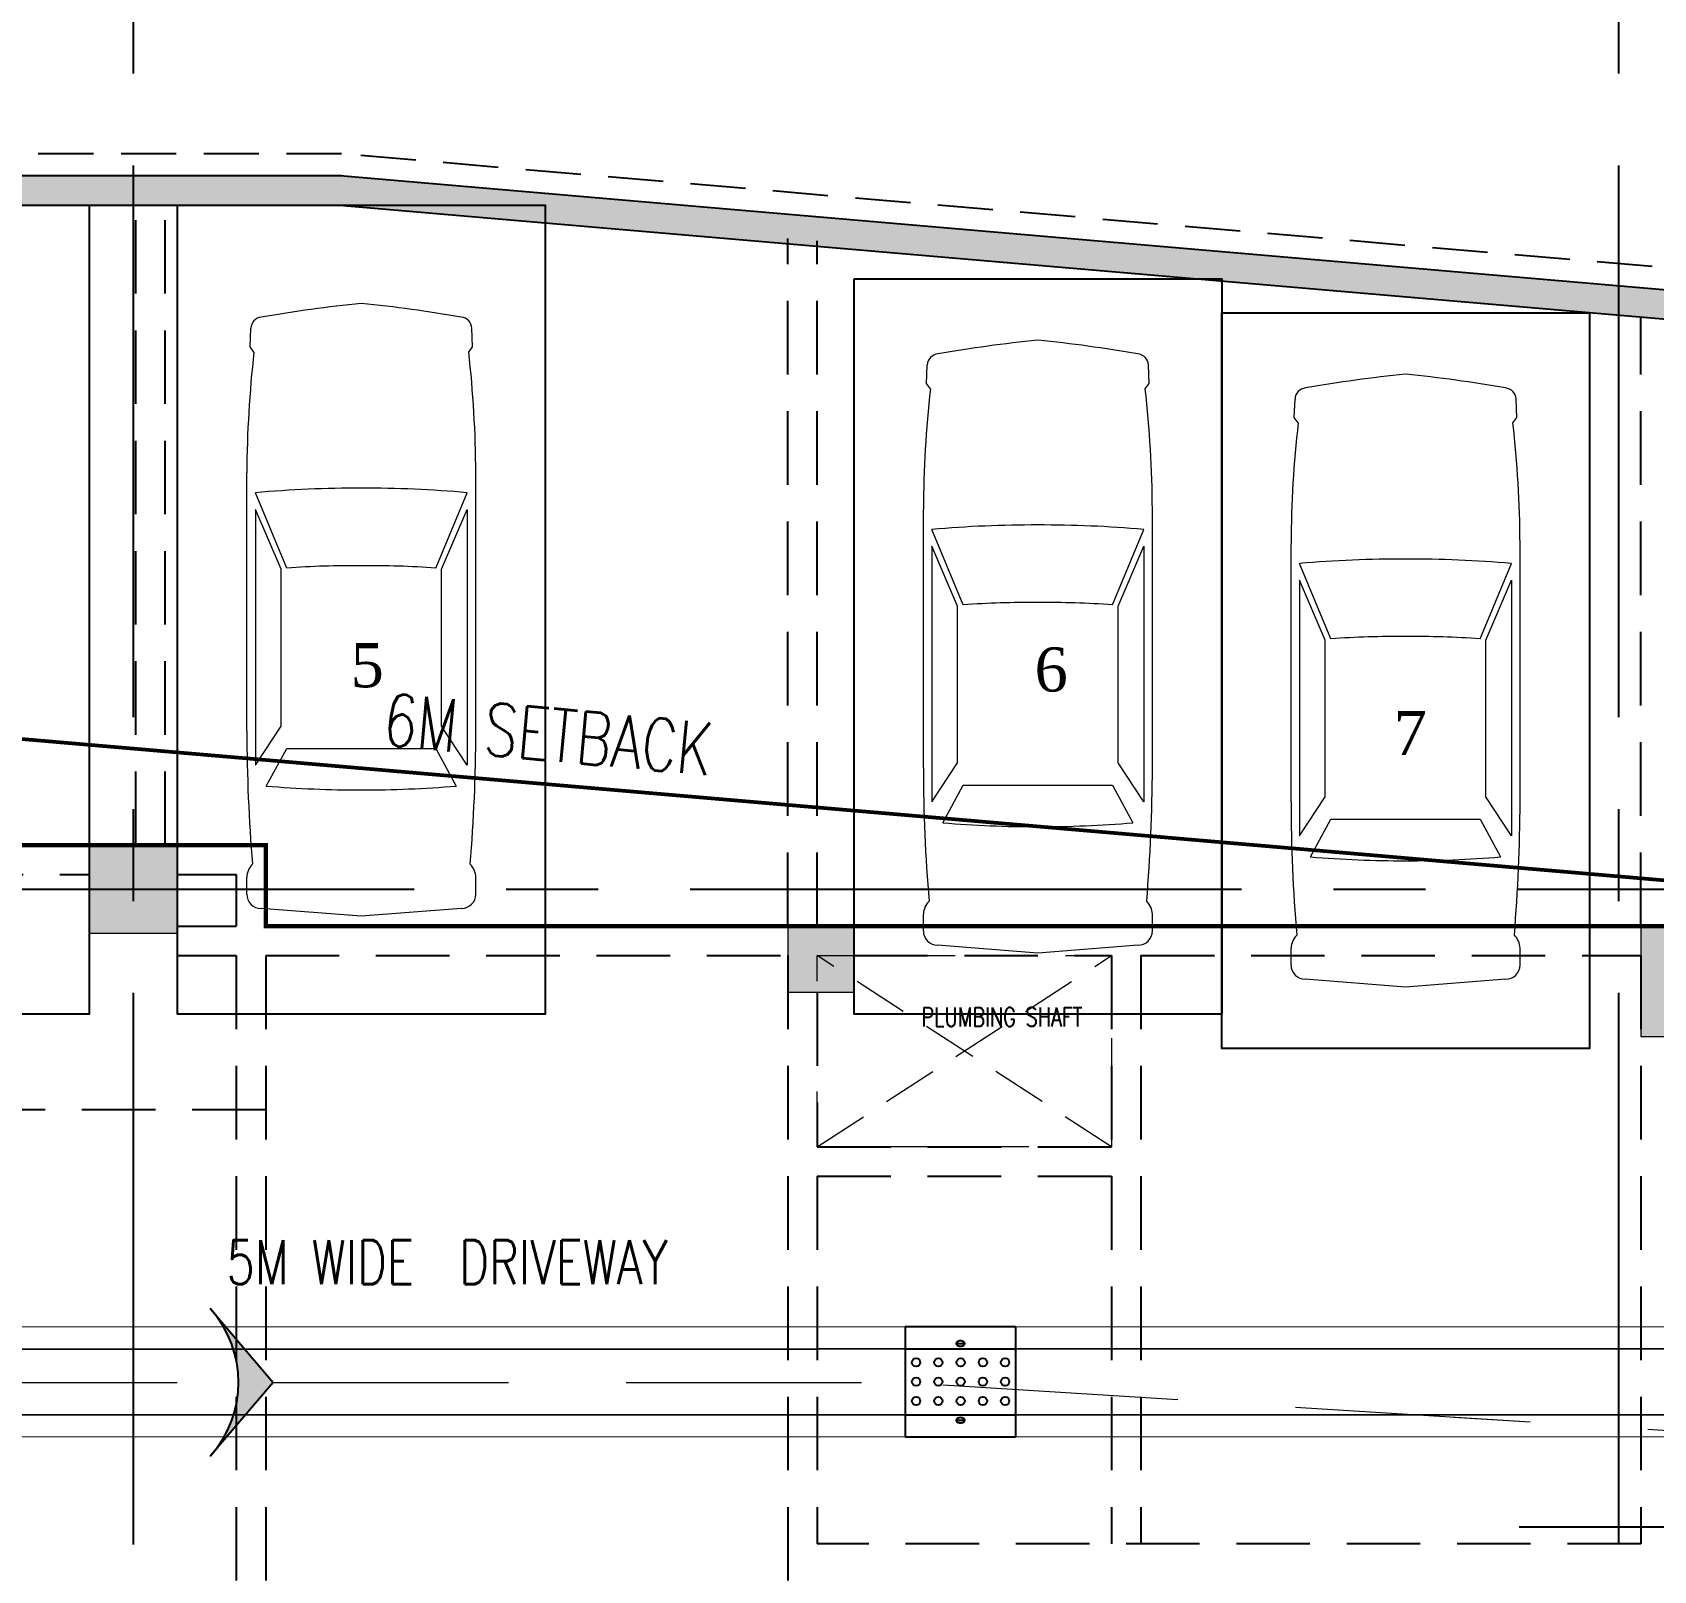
# Model space of a CAD drawing. Header units: millimetres. Extents: x -2076597 to 16308595, y -4402071 to 17875273.
# Drawn here: x -2034734 to -2023711, y -4005764 to -3995307 of the extents above; entities that cross this region are included whole.
import ezdxf

# ---------------------------------------------------------------- set-up
doc = ezdxf.new("R2010")
doc.units = ezdxf.units.MM
for name, pattern in [('CENTER2', [1.125, 0.75, -0.125, 0.125, -0.125]), ('DASHDOT', [1, 0.5, -0.25, 0, -0.25]), ('DASHED2', [0.375, 0.25, -0.125]), ('Demolished', [4.799999999999998, 3.199999999999999, -1.599999999999999])]:
    doc.linetypes.add(name, pattern=pattern)
for name, color, linetype, lineweight in [('A- LIGHT LINE', 8, 'Continuous', 9), ('A-BOUNDARY LINES', 4, 'Continuous', 25), ('A-COL HATCH', 252, 'Continuous', 9), ('A-DETL-DEMO', 6, 'Demolished', 9), ('A-DETL-GENF', 92, 'Continuous', 9), ('A-FOR AREAS', 21, 'Continuous', 25), ('G-IMPT', 8, 'Continuous', 9), ('S-COL HATCH', 251, 'Continuous', 9), ('S-COLS', 7, 'Continuous', 9), ('TA 01 COMMENTS', 250, 'Continuous', 9)]:
    doc.layers.add(name, color=color, linetype=linetype, lineweight=lineweight)
for name, color, linetype in [('A- RETAINING WALL HATCH', 252, 'Continuous'), ('A-CAR', 251, 'Continuous'), ('A-CAR NOS', 8, 'Continuous'), ('A-HIDDEN', 8, 'DASHED2'), ('A-PARAPET WALL', 4, 'Continuous'), ('A-RETAINING WALL', 7, 'Continuous'), ('A-SETBACK', 3, 'Continuous'), ('A-TEXT', 4, 'Continuous'), ('A-TXTROOM', 3, 'Continuous'), ('A-WALL', 2, 'Continuous'), ('PL-DRAIN', 201, 'Continuous'), ('PL-SWD', 134, 'Continuous'), ('S-BEAM', 4, 'DASHED2'), ('S-GRID', 252, 'CENTER2'), ('TABULAR', 7, 'Continuous')]:
    doc.layers.add(name, color=color, linetype=linetype)
doc.styles.add('ROMANS', font='romans.shx', dxfattribs={"width": 0.75})
doc.styles.add('TNR 300', font='times.ttf', dxfattribs={"height": 600})

# ---------------------------------------------------------------- blocks, each defined once
blk = doc.blocks.new('CAR_0001 - CAR_dwg_AV-LSP01-273113--1_ BASEMENT')
at = {"layer": 'G-IMPT'}
for p, q in [((-2319.284312709133, 915.0835544149447), (-2182.294227846898, 915.0835544149447)), ((-989.9370428863476, 915.0835544149447), (1117.375780389484, 915.0835544149447)), ((340.485864181188, 588.9997664747061), (955.2034007859185, 845.0002597468555)), ((340.485864181188, -627.7205154608235), (955.2034007859185, -883.7210087329731)), ((-2319.284312709133, -953.8043034010623), (-2182.294227846898, -953.8043034010623)), ((-989.9370428863476, -953.8043034010623), (1117.375780389484, -953.8043034010623))]:
    blk.add_line(p, q, dxfattribs=at)
at = {"layer": 'G-IMPT', "flags": 128}
for points in [[(-2436.08980382263, -836.9988122875511), (-2500, -19.36037449305877), (-2436.08980382263, 798.2780633014336)], [(2102.994504460381, 856.7194261038968), (2146.676368048502, 888.5674644889368), (2297.31747016235, 882.5699555913742)], [(-1437.742970460837, 755.7738574418181), (-1131.314319007841, 588.9997664747061), (-1131.314319007841, -19.36037449305877), (-1131.314319007841, -627.7205154608235), (-1437.742970460837, -794.4946064279357)], [(2102.994504460381, -895.4401750900142), (2146.676368048502, -927.2882134750544), (2297.31747016235, -921.2907045774921)]]:
    blk.add_lwpolyline(points, dxfattribs=at)
for points in [[(331.0659115675663, 635.721962920099), (819.6667911846889, 845.0002597468555), (-1266.485836406209, 845.0002597468555), (-949.2923699348323, 635.721962920099)], [(331.0659115675663, -674.4427119062167), (819.6667911846889, -883.7210087329731), (-1266.485836406209, -883.7210087329731), (-949.2923699348323, -674.4427119062167)]]:
    blk.add_lwpolyline(points, close=True, dxfattribs=at)
at = {"layer": 'G-IMPT'}
for centre, radius, start, end in [((-2319.284312709125, 798.2780633014407), 116.8054911135038, 90.00000000000344, 180.0000000000037), ((-2189.88786352784, 753.104665379971), 162.1567876959187, 45.32426780027072, 87.31591592005299), ((-958.4445972311439, -12475.21201406361), 13390.3326017448, 90.1347528802832, 94.78693670908264), ((-8158.450836176025, 23.22488701966301), 9150.628848014509, 359.7333555319367, 5.152408784260542), ((1062.512184162296, -8362.874049643056), 9278.119815829532, 83.56109698470486, 89.66119527506454), ((2294.315674829446, 789.1737897840547), 93.44439289079384, 4.513616903772791, 88.1591212416412), ((-8484.230055599506, -1118.634626612095), 11039.09931994941, 5.714989400591211, 9.99073826165157), ((7798.235490749084, -7.679825381735668), 9267.478603252908, 175.2746260707453, 180.0722145010861), ((-6963.374666575693, 55.61003916283764), 7323.310948877563, 359.4134397197058, 4.176808201109131), ((7798.235490749084, -31.04092360438187), 9267.478603252908, 179.9277854989135, 184.7253739292542), ((-6963.374666575693, -94.3307881489552), 7323.310948877563, 355.8231917988905, 0.5865602802938162), ((-8158.450836176025, -61.94563600578056), 9150.628848014509, 354.8475912157391, 0.2666444680629513), ((-8484.230055599506, 1079.913877625977), 11039.09931994941, 350.0092617383482, 354.2850105994083), ((-2319.284312709125, -836.9988122875584), 116.8054911135042, 179.9999999999963, 269.9999999999961), ((-2189.88786352784, -791.8254143660886), 162.1567876959187, 272.6840840799466, 314.6757321997289), ((-958.4445972311439, 12436.4912650775), 13390.3326017448, 265.2130632909171, 269.8652471197164), ((1062.512184162296, 8324.153300656939), 9278.119815829532, 270.3388047249351, 276.4389030152948), ((2294.315674829446, -827.8945387701724), 93.4443928907934, 271.8408787583584, 355.4863830962269)]:
    blk.add_arc(centre, radius, start, end, dxfattribs=at)
blk = doc.blocks.new('5.5X2.5 CAR')
at = {"layer": 'A-CAR'}
blk.add_line((563484.8838391968, -1042391.204109204), (563484.8838391968, -1037391.204109204), dxfattribs=at)
blk.add_lwpolyline([(560984.8838391958, -1042641.204109205), (563484.8838391957, -1042641.204109205), (563484.8838391968, -1037141.204109204), (560984.8838391965, -1037141.204109204)], close=True, dxfattribs=at)
at = {"layer": 'A-CAR', "extrusion": (0, 0, -1), "xscale": 0.8333333333333715, "yscale": 0.8333333333333715, "zscale": -0.8333333333333715, "rotation": 270}
blk.add_blockref('CAR_0001 - CAR_dwg_AV-LSP01-273113--1_ BASEMENT', (-562218.7501937858, -1039891.006558103), dxfattribs=at)
blk = doc.blocks.new('Family - ___-240295-0_ ground floor')
at = {"layer": 'A-SETBACK', "linetype": 'DASHDOT', "lineweight": -2, "ltscale": 2000, "const_width": 25}
blk.add_lwpolyline([(76479.83439626312, 233662.6982867941), (47865.55767177325, 236124.157571312), (29165.90349804331, 193452.3024638332), (70914.59060184611, 193452.3024638332)], close=True, dxfattribs=at)
at = {"layer": 'A-TXTROOM', "insert": (64668.46888563689, 235190.0951033719, 9.362330025e-07), "char_height": 355.9762207404061, "attachment_point": 3, "rotation": 354.7224253840558, "style": 'ROMANS'}
blk.add_mtext('6M SETBACK', dxfattribs=at)
blk = doc.blocks.new('CAR_0001 - CAR_0001-530957--1_ BASEMENT')
at = {"layer": 'A-CAR'}
blk.add_line((1250, -4.656613e-10), (1250, -5000.000000000698), dxfattribs=at)
blk.add_lwpolyline([(-1250.000000000931, -4.656613e-10), (1249.999999999068, -4.656613e-10), (1250, -5000.000000000698), (-1250, -5000.000000000698)], close=True, dxfattribs=at)
at = {"layer": 'A-CAR', "xscale": 0.8333333333333715, "yscale": 0.8333333333333715, "zscale": 0.8333333333333715, "rotation": 90}
blk.add_blockref('CAR_0001 - CAR_dwg_AV-LSP01-273113--1_ BASEMENT', (-16.13364541088231, -2500.197551102378), dxfattribs=at)
blk = doc.blocks.new('arrow')
at = {"layer": 'A-DETL-GENF'}
h = blk.add_hatch(dxfattribs=at)
h.set_pattern_fill('ANGLE', color=252)
h.set_pattern_definition([(0, (0, 0), (0, 6.985), [5.08, -1.905]), (90, (0, 0), (-6.985, 4e-16), [5.08, -1.905])])
edge = h.paths.add_edge_path()
edge.add_arc((554170.0854300878, -996163.893556682), 1499.999999933728, 269.99999999943077, 311.8103148985677, ccw=False)
edge.add_line((554170.0854300729, -997663.8935566156), (554170.0854300745, -998133.9572267468))
edge.add_line((554170.0854300745, -998133.9572267468), (555170.085430098, -997281.9275453341))
edge = h.paths.add_edge_path()
edge.add_arc((554170.0854300571, -996163.8935566836), 1499.999999932013, 228.1896851015746, 270.00000000060476, ccw=False)
edge.add_line((553170.0854300507, -997281.9275453369), (554170.0854300745, -998133.9572267468))
edge.add_line((554170.0854300745, -998133.9572267468), (554170.0854300729, -997663.8935566156))
at = {"layer": 'A-FOR AREAS'}
blk.add_lwpolyline([(554170.0854300745, -998133.9572267468), (553170.0854300745, -997281.9275453669, 0.3819660112500812), (555170.0854300745, -997281.927545364)], format="xyb", close=True, dxfattribs=at)
blk = doc.blocks.new('BASEMENT COLUMNS')
at = {"layer": 'A-COL HATCH'}
for points in [[(-3677453.5, -18256914.22680581), (-3678053.499999999, -18256914.22680581), (-3678053.499999999, -18256314.22680581), (-3677453.5, -18256314.22680581)], [(-3673303.5, -18257314.22680407), (-3672853.50000273, -18257314.22680407), (-3672853.50000273, -18256864.22680581), (-3673303.5, -18256864.22680581)]]:
    blk.add_hatch(color=256, dxfattribs=at).paths.add_polyline_path(points)
at = {"layer": 'S-COL HATCH'}
for points in [[(-3677453.5, -18256914.22680581), (-3678053.499999999, -18256914.22680581), (-3678053.499999999, -18256314.22680581), (-3677453.5, -18256314.22680581)], [(-3667503.499999998, -18257614.14679138), (-3667203.500000313, -18257614.14679138), (-3667203.500000313, -18256864.14679795), (-3667503.499999998, -18256864.14679795)]]:
    blk.add_hatch(color=256, dxfattribs=at).paths.add_polyline_path(points)
at = {"layer": 'S-COLS'}
for points in [[(-3677453.5, -18256914.22680581), (-3678053.499999999, -18256914.22680581), (-3678053.499999999, -18256314.22680581), (-3677453.5, -18256314.22680581)], [(-3677453.5, -18256914.22680581), (-3678053.499999999, -18256914.22680581), (-3678053.499999999, -18256314.22680581), (-3677453.5, -18256314.22680581)], [(-3673303.5, -18257314.22680407), (-3672853.50000273, -18257314.22680407), (-3672853.50000273, -18256864.22680581), (-3673303.5, -18256864.22680581)], [(-3667503.499999998, -18257614.14679138), (-3667203.500000313, -18257614.14679138), (-3667203.500000313, -18256864.14679795), (-3667503.499999998, -18256864.14679795)]]:
    blk.add_lwpolyline(points, close=True, dxfattribs=at)
at = {"layer": 'S-GRID', "ltscale": 5000}
for p, q in [((-3677753.5, -18306068.84583524), (-3677753.5, -18245240.31340923)), ((-3667653.502241269, -18306068.84583524), (-3667653.502241269, -18245240.31340648)), ((-3718968.223327938, -18256614.22680581), (-3653688.985676717, -18256614.22680581))]:
    blk.add_line(p, q, dxfattribs=at)
blk = doc.blocks.new('RRRRR')
at = {"layer": 'PL-DRAIN', "color": 20, "ltscale": 0.2}
for p, q in [((-0.8160317260653756, 0.764259322594242), (-1.101026500709622, -0.1942697476065121)), ((0.1424973873290583, 0.4792645351013363), (-0.8160317260653756, 0.7642593225941994)), ((0.08549843238802168, 0.2875587210631494), (-0.8730306809834474, 0.5725535085492481)), ((-0.4012903595814805, 0.4842116730198853), (-0.3578949314583042, 0.4713493198404848)), ((0.1424973873290583, 0.4792645351013505), (-0.1424973873290583, -0.4792645351013363)), ((-0.08549843242121824, -0.2875587210521786), (-1.044091804963045, -0.00254482769426545)), ((-0.1424973873290583, -0.4792645351013647), (-1.101026500709622, -0.1942697476065121)), ((-0.599482065450502, -0.1823707643673202), (-0.556086637305043, -0.195233117553343))]:
    blk.add_line(p, q, dxfattribs=at)
at = {"layer": 'PL-DRAIN', "color": 7}
for centre, major_axis, ratio, start_param, end_param in [((-0.8136035804220683, 0.4282151596075892), (0.03594378642122779, -0.01069085330464626), 0.99999995494988, 9.872977297642471e-05, 6.283284036952563), ((-0.8634776659953332, 0.2604725723274157), (0.03594378642122779, -0.01069085330464626), 0.99999995494988, 9.872977297642471e-05, 6.283284036952563), ((-0.6201496830319684, 0.3706964555799459), (0.03594366993615338, -0.01069124493205393), 0.9999999549468124, 0.0001096253435020067, 6.283294932523088), ((-0.4266957856323188, 0.3131777515434209), (0.03594559550908809, -0.01068476907440355), 0.9999999549449251, -7.053668443113281e-05, 6.283114770495155), ((-0.2332418882419915, 0.2556590475157918), (0.03594537944282877, -0.01068549593387475), 0.999999954959084, -5.031551749268282e-05, 6.283134991662093), ((-0.6700237686070523, 0.202953868294216), (0.03594559550908809, -0.01068476907440355), 0.9999999549449251, -7.053668443113281e-05, 6.283114770495155), ((-0.4765698712055837, 0.1454351642632616), (0.03594537944282877, -0.01068549593387475), 0.999999954959084, -5.031551749268282e-05, 6.283134991662093), ((-0.03978799086303297, 0.1981403434914739), (0.03594425929443349, -0.01068926332430468), 0.9999999549621518, 5.449487416631094e-05, 6.283239802053752), ((-0.9133517515576841, 0.09272998504394536), (0.03594559550908809, -0.01068476907440355), 0.9999999549449251, -7.053668443113281e-05, 6.283114770495155), ((-0.7198978541914585, 0.03521128101736792), (0.03594537944282877, -0.01068549593387475), 0.999999954959084, -5.031551749268282e-05, 6.283134991662093), ((-0.5264439567695263, -0.02230742302579358), (0.03594425929443349, -0.01068926332430468), 0.9999999549621518, 5.449487416631094e-05, 6.283239802053752), ((-0.2831159738377664, 0.08791646024226907), (0.03594425929443349, -0.01068926332430468), 0.9999999549621518, 5.449487416631094e-05, 6.283239802053752), ((-0.08966207642697555, 0.03039775620241869), (0.0359449065183753, -0.0106870866966431), 0.9999999549468133, -6.060229884363721e-06, 6.283179246949702), ((-0.3329900593682851, -0.07982612705674796), (0.0359449065183753, -0.0106870866966431), 0.9999999549468133, -6.060229884363721e-06, 6.283179246949702), ((-0.1395361619893265, -0.1373448310810659), (0.0359449065183753, -0.0106870866966431), 0.9999999549468133, -6.060229884363721e-06, 6.283179246949702)]:
    blk.add_ellipse(centre, major_axis=major_axis, ratio=ratio, start_param=start_param, end_param=end_param, dxfattribs=at)
at = {"layer": 'PL-DRAIN', "color": 20, "ltscale": 0.2}
for centre, major_axis, ratio, start_param, end_param in [((-0.40314668568044, 0.484761885863378), (0.01411879123598149, -0.004207972972740022), 0.9999999550251145, 3.14310117987009, 3.745301877787098), ((-0.40314668568044, 0.484761885863378), (0.01412368743235069, -0.004191509963728635), 0.9999999549749489, 2.539734648856828, 3.141935346821793), ((-0.3896133958912742, 0.4891574983754907), (0.02776509566620106, -0.008239142528487951), 0.9999999549471948, 3.744111198720273, 4.170374605443167), ((-0.3941945038554877, 0.4737016063699713), (0.02773986813915773, -0.008323684423163082), 0.9999999549746591, 2.116492675965068, 2.542756082777714), ((-0.3785267778430352, 0.4992869668567437), (0.04216578462469745, -0.01249819491552579), 0.9999999550321615, 4.170063442399766, 4.467787039189237), ((-0.4012903595814805, 0.4842116730198853), (0.002255972089368116, -0.0006738245982360891), 0.9999999548984883, 0.001248786483525333, 6.284434093663112), ((-0.3904183395145537, 0.4591668268989082), (0.04214465320863828, -0.01256926707022239), 0.9999999550261878, 1.817097599236978, 2.11482119606993), ((-0.3678521508875292, 0.5173909614818228), (0.06229913572768474, -0.01852752820137589), 0.9999999549392884, 4.468696979734855, 4.713305605027403), ((-0.3913331401504365, 0.4381700313841321), (0.06229650596504733, -0.01853636848373285), 0.9999999550491954, 1.571854855008499, 1.8164634803357), ((-0.3678521508893482, 0.517390961476238), (0.06230445756827831, -0.01850962399213142), 0.9999999548998374, -1.570167080877607, -1.325558455579171), ((-0.3913331401486175, 0.438170031389717), (0.06229941484060995, -0.01852658963089624), 0.9999999549157034, 1.327089260592812, 1.571697885902124), ((-0.3687669515122707, 0.4963941659637214), (0.0421509454538979, -0.01254814992280064), 0.9999999549892692, -1.324996080446512, -1.027272483658393), ((-0.3578949314583042, 0.4713493198404848), (0.002255972089368116, -0.0006738245982360891), 0.9999999548984883, 0.001248786483525333, 6.284434093663112), ((-0.3806585131837892, 0.456274026005886), (0.04215511051974725, -0.01253415039528438), 0.9999999549558257, 1.029323613698006, 1.327047210488467), ((-0.3649907871954383, 0.48185938649371), (0.02776598026339133, -0.00823616093800698), 0.9999999549554031, -1.028253642134124, -0.6019902354381418), ((-0.3695718951578328, 0.4664034944937754), (0.02775654165446917, -0.008267914023992575), 0.9999999549417578, 0.603554951657411, 1.029818358383467), ((-0.356038605370486, 0.4707991070003175), (0.01412307686570468, -0.004193566776343551), 0.9999999549596021, -0.6017123730049039, 0.0004883249636256082), ((-0.356038605370486, 0.4707991070003175), (0.01411787079182312, -0.004211060054401685), 0.9999999550616545, 0.001727183993677883, 0.6039278819193736), ((-0.6013383915494614, -0.1818205515238276), (0.01411843168971834, -0.004209179152796026), 0.9999999550312402, 3.143186611770225, 3.745387309678619), ((-0.6013383915494614, -0.1818205515238276), (0.01412368743235069, -0.004191509963728635), 0.9999999549749489, 2.539734648856828, 3.141935346821793), ((-0.5878051017509733, -0.1774249390206109), (0.02775033116965164, -0.0082887349498703), 0.9999999549281399, 3.745897815932373, 4.172161222586805), ((-0.5923862097356505, -0.192880831013909), (0.02776524369835199, -0.00823864366138445), 0.9999999549490052, 2.113428428659879, 2.53969183535262), ((-0.5767184836900014, -0.1672954705370842), (0.04216009587914214, -0.01251737132077439), 0.999999954992426, 4.170518258999394, 4.468241855773401), ((-0.599482065450502, -0.1823707643673202), (0.002257465574741606, -0.0006688040341177745), 0.9999999548684757, -0.000975931191873558, 6.282209375987713), ((-0.58861004536152, -0.2074156104949196), (0.04216932862508691, -0.01248623213273433), 0.9999999548497215, 1.815127939878143, 2.11285153663767), ((-0.5660438567456367, -0.1491914759087081), (0.06229915375739247, -0.01852746757611038), 0.9999999549404279, 4.468696006588712, 4.713304631881094), ((-0.5895248460178664, -0.2284124059974886), (0.06230155648767226, -0.01851938639043013), 0.9999999549242304, 1.571582264972306, 1.816190890267795), ((-0.5660438567472283, -0.1491914759142787), (0.062304551568535, -0.01850930758008124), 0.9999999548969611, -1.570172159342638, -1.325563534044467), ((-0.5895248460178664, -0.2284124059974886), (0.06229722189130922, -0.01853396227399916), 0.9999999549018287, 1.327207604783751, 1.571816230089565), ((-0.5669586573831111, -0.1701882714290548), (0.04215089778977808, -0.01254831002972878), 0.999999954995859, -1.324992282039732, -1.027268685250306), ((-0.556086637305043, -0.195233117553343), (0.002257465574741606, -0.0006688040341177745), 0.9999999548684757, -0.000975931191873558, 6.282209375987713), ((-0.5788502190528106, -0.2103084113813196), (0.04215758680242812, -0.01252581909464054), 0.9999999549689834, 1.029125985090905, 1.326849581898331), ((-0.5631824930405855, -0.1847230508945472), (0.02775467632660678, -0.00827417361020412), 0.9999999549274887, -1.02688432600086, -0.6006209192476377), ((-0.5677636010045717, -0.2001789429000667), (0.02776825326694181, -0.008228494232169226), 0.9999999549664655, 0.6021350531737388, 1.028398459938934), ((-0.5542303112156333, -0.1957833303879539), (0.01412567908621701, -0.004184793043387814), 0.9999999551259351, -0.6023335494945758, -0.0001328516275247438), ((-0.5542303112172249, -0.1957833303935246), (0.01412614017613911, -0.00418323633099129), 0.9999999548003525, -0.000243054269354781, 0.6019576438274958)]:
    blk.add_ellipse(centre, major_axis=major_axis, ratio=ratio, start_param=start_param, end_param=end_param, dxfattribs=at)
blk = doc.blocks.new('plumbing lines')
at = {"layer": 'PL-DRAIN', "lineweight": -2, "ltscale": 0.25}
for points in [[(-3732120.01395566, -18257263.94879196), (-3732120.01395566, -18259589.43628262), (-3717096.255862448, -18259586.31510096)], [(-3717241.947057031, -18260336.34536827), (-3732120.01395566, -18260339.43628262), (-3732120.013955659, -18286543.26827097)]]:
    blk.add_lwpolyline(points, dxfattribs=at)
at = {"layer": 'PL-SWD'}
for points in [[(-3732270.01395566, -18257263.94879196), (-3732270.01395566, -18259739.43628262), (-3716972.176416347, -18259736.25816103)], [(-3717059.9094068, -18260186.27638754), (-3732270.01395566, -18260189.43628262), (-3732270.013955659, -18286543.26827097)]]:
    blk.add_lwpolyline(points, dxfattribs=at)
at = {"layer": 'PL-DRAIN', "linetype": 'Continuous', "xscale": 750.0000000000097, "yscale": 750.0000000000097, "zscale": 750.0000000000097, "rotation": 16.55853624291833}
blk.add_blockref('RRRRR', (-3723271.59602492, -18259964.43628262), dxfattribs=at)
blk = doc.blocks.new('beams')
at = {"layer": 'S-BEAM', "color": 8, "linetype": 'DASHED2', "ltscale": 2000}
for p, q in [((-3731009.686131292, -18267877.11865566), (-3731009.686131292, -18263526.84064706)), ((-3730809.686131292, -18267877.11865566), (-3730809.686131292, -18263526.84064706)), ((-3726575.873477228, -18268427.11866629), (-3726575.873477228, -18263752.13354012)), ((-3726375.873477228, -18268427.11866629), (-3726375.873477228, -18263769.3379539)), ((-3720775.841976933, -18268427.11864523), (-3720775.841976933, -18264288.34249288)), ((-3738826.313461547, -18267877.11865547), (-3731326.313461546, -18267877.11866629)), ((-3730726.313461546, -18267877.11865547), (-3730126.313461546, -18267877.11866629)), ((-3730126.313461546, -18267877.11866629), (-3730126.313461546, -18268427.11866629)), ((-3734526.313461546, -18268077.11866168), (-3731326.313461834, -18268077.11866629)), ((-3730726.313462174, -18268077.11866629), (-3730326.313461546, -18268077.11866629)), ((-3730326.313461546, -18268077.11866629), (-3730326.313461546, -18268427.11866629)), ((-3730726.313462174, -18268427.11866629), (-3730326.313461546, -18268427.11866629)), ((-3730126.313461546, -18268427.11866629), (-3720775.841976933, -18268427.11866629)), ((-3730726.313462174, -18268627.11866629), (-3730326.313461546, -18268627.11866629)), ((-3730326.313461546, -18268627.11866629), (-3730326.313461546, -18276927.11866627)), ((-3730126.313461546, -18268627.11866629), (-3726575.873477228, -18268627.11866629)), ((-3730126.313461546, -18268627.11866629), (-3730126.313461546, -18274577.4513511)), ((-3726575.873477228, -18268627.11866629), (-3726575.873477228, -18274577.45609583)), ((-3726125.873477228, -18268627.11866629), (-3724375.873477229, -18268627.11866629)), ((-3724375.873477229, -18268627.11866629), (-3724375.875214519, -18269927.11866629)), ((-3724175.873477229, -18268627.11893356), (-3724175.878822732, -18272627.11412255)), ((-3724175.873477228, -18268627.11866629), (-3720775.841975362, -18268627.11866629)), ((-3720775.841975152, -18268627.11866629), (-3720775.841983533, -18272627.11866629)), ((-3726375.873477228, -18268877.11866629), (-3726375.873477228, -18269927.11866629)), ((-3726375.873477228, -18269927.11866629), (-3724375.873477228, -18269927.11866629)), ((-3726375.873477228, -18270127.11866629), (-3726375.873477228, -18272627.11118253)), ((-3726375.873477228, -18270127.11866629), (-3724375.873477228, -18270127.11866629)), ((-3724375.875481795, -18270127.11866629), (-3724375.878822732, -18272627.11385528)), ((-3720775.841983533, -18272627.11866629), (-3726375.873477228, -18272627.11118253))]:
    blk.add_line(p, q, dxfattribs=at)
blk.add_lwpolyline([(-3730126.313461546, -18269677.11865547), (-3732526.313462803, -18269677.11865547), (-3732526.313462803, -18267877.11866456)], dxfattribs=at)

msp = doc.modelspace()

# ---------------------------------------------------------------- hatches: boundary and pattern name
at = {"layer": 'A- RETAINING WALL HATCH'}
h = msp.add_hatch(color=256, dxfattribs=at)
h.dxf.hatch_style = 1
h.paths.add_polyline_path([(-2045675.040173814, -3996282.099391468), (-2045762.684145061, -3996482.099391468), (-2032646.923963363, -3996482.099391468), (-2032638.33761152, -3996282.099391457), (-2036902.684139475, -3996282.099391468)])
h = msp.add_hatch(color=256, dxfattribs=at)
h.dxf.hatch_style = 1
h.paths.add_polyline_path([(-2032644.753680363, -3996281.54746794), (-2032646.923963366, -3996482.099391468), (-2020147.861387587, -3997557.294613797), (-2020147.861387585, -4002332.099391457), (-2019797.861387582, -4002332.099391457), (-2019797.861387587, -3997386.663722169)])

# ---------------------------------------------------------------- linework, layer by layer
at = {"layer": 'A- LIGHT LINE', "linetype": 'DASHED2', "ltscale": 1500}
for p, q in [((-2029397.861387589, -4002882.099391486), (-2027397.861387588, -4001582.099384915)), ((-2027397.861387588, -4002882.099391486), (-2029397.861387589, -4001582.099384915))]:
    msp.add_line(p, q, dxfattribs=at)
msp.add_lwpolyline([(-2027397.861387588, -4002882.099391486), (-2029397.861387589, -4002882.099391486), (-2029397.861387589, -4001582.099384915), (-2027397.861387588, -4001582.099384915)], close=True, dxfattribs=at)
at = {"layer": 'A-DETL-DEMO', "color": 1, "ltscale": 500}
for p, q in [((-2047349.587936833, -4004482.413139001), (-2033097.861387589, -4004484.141711127)), ((-2033097.861387589, -4004484.141711127), (-2028847.861387587, -4004484.141711127)), ((-2022154.6152157, -4004905.563759636), (-2028847.861387587, -4004484.141711127)), ((-2022154.615215699, -4004905.563759629), (-2025068.661706907, -4004722.088744625))]:
    msp.add_line(p, q, dxfattribs=at)
at = {"layer": 'A-HIDDEN', "color": 1, "linetype": 'DASHED2', "ltscale": 5000, "const_width": 30}
msp.add_lwpolyline([(-2046031.234061652, -4000832.099391486), (-2033147.861387589, -4000832.099391486), (-2033147.861387589, -4001382.099391475), (-2019797.861387588, -4001382.099370457), (-2019797.861387588, -4012479.827823158), (-2022847.861387588, -4012482.099391457), (-2022847.861387588, -4014882.099391486), (-2021447.861387587, -4014882.099391486), (-2021447.861387588, -4024582.099391486), (-2023647.863630787, -4024582.099394515), (-2023647.863612614, -4037782.096266236), (-2054346.249916541, -4037782.096288536), (-2054346.249916541, -4038681.858834468, -2.42174392776417), (-2057333.0804515, -4035681.858834468), (-2057333.0804515, -4026622.456106856)], format="xyb", close=True, dxfattribs=at)
at = {"layer": 'A-PARAPET WALL', "linetype": 'DASHED2', "ltscale": 1500}
for p, q in [((-2032631.897847627, -3996132.099391457), (-2036871.684139475, -3996132.099391457)), ((-2019797.861387587, -3997236.109760355), (-2032631.897847627, -3996132.099391457))]:
    msp.add_line(p, q, dxfattribs=at)
at = {"layer": 'A-RETAINING WALL'}
for p, q in [((-2032631.897847627, -3996282.099391457), (-2036871.684139475, -3996282.099391457)), ((-2019797.861387587, -3997386.663722169), (-2032644.753680363, -3996281.54746794)), ((-2032646.923963366, -3996482.099391468), (-2045380.552637992, -3996482.099391468)), ((-2020147.861387587, -3997557.294613797), (-2032646.923963366, -3996482.099391468))]:
    msp.add_line(p, q, dxfattribs=at)
at = {"layer": 'A-TEXT', "color": 1}
msp.add_line((-2024625.501890141, -4005467.343484577), (-2022785.261454457, -4005467.343484577), dxfattribs=at)

# ---------------------------------------------------------------- block references
at = {"layer": 'A- RETAINING WALL HATCH'}
msp.add_blockref('Family - ___-240295-0_ ground floor', (-2094762.451989436, -4235194.478730105), dxfattribs=at)
at = {"layer": 'A-BOUNDARY LINES', "xscale": -1, "rotation": 180}
for p in [(-2597832.745226785, -5039123.025486838), (-2594732.745226785, -5039123.025486838)]:
    msp.add_blockref('5.5X2.5 CAR', p, dxfattribs=at)
at = {"layer": 'A-CAR'}
for p in [(-2027897.861390319, -3996981.821377639), (-2025397.861390316, -3997213.206337888)]:
    msp.add_blockref('CAR_0001 - CAR_0001-530957--1_ BASEMENT', p, dxfattribs=at)
at = {"layer": 'A-FOR AREAS', "xscale": 0.5, "yscale": 0.5, "zscale": 0.5, "rotation": 89.99999999999999}
msp.add_blockref('arrow', (-2532164.840000963, -4281569.184426159), dxfattribs=at)
at = {"layer": 'A-WALL'}
msp.add_blockref('beams', (1696978.08694856, 14267045.01928137), dxfattribs=at)
at = {"layer": 'TA 01 COMMENTS', "color": 2}
msp.add_blockref('plumbing lines', (1695222.152506845, 14255482.12741433), dxfattribs=at)
at = {"layer": 'TABULAR'}
msp.add_blockref('BASEMENT COLUMNS', (1643705.638612411, 14255482.12741433), dxfattribs=at)

# ---------------------------------------------------------------- texts
at = {"layer": 'A-CAR NOS', "char_height": 300, "attachment_point": 1, "style": 'TNR 300'}
for s, insert in [('5', (-2032570.926993318, -3999458.435932327)), ('6', (-2027920.3697876, -3999487.222671747)), ('7', (-2025478.307552589, -3999918.720742356))]:
    msp.add_mtext_dynamic_manual_height_columns(s, width=413.0879967617802, gutter_width=4500, heights=[0], dxfattribs=dict(at, insert=insert))
at = {"layer": 'A-TXTROOM', "attachment_point": 1, "style": 'ROMANS'}
for s, insert, char_height, width in [('PLUMBING SHAFT', (-2028689.453956083, -4001935.885840666, 3.994594144e-07), 128, 1088.756137771234), ('5M WIDE  DRIVEWAY', (-2033415.002062594, -4003517.195862826, 7.489864020000001e-07), 300.3389454174761, 7489.599480414835)]:
    msp.add_mtext(s, dxfattribs=dict(at, insert=insert, char_height=char_height, width=width))

doc.saveas('drawing.dxf')
